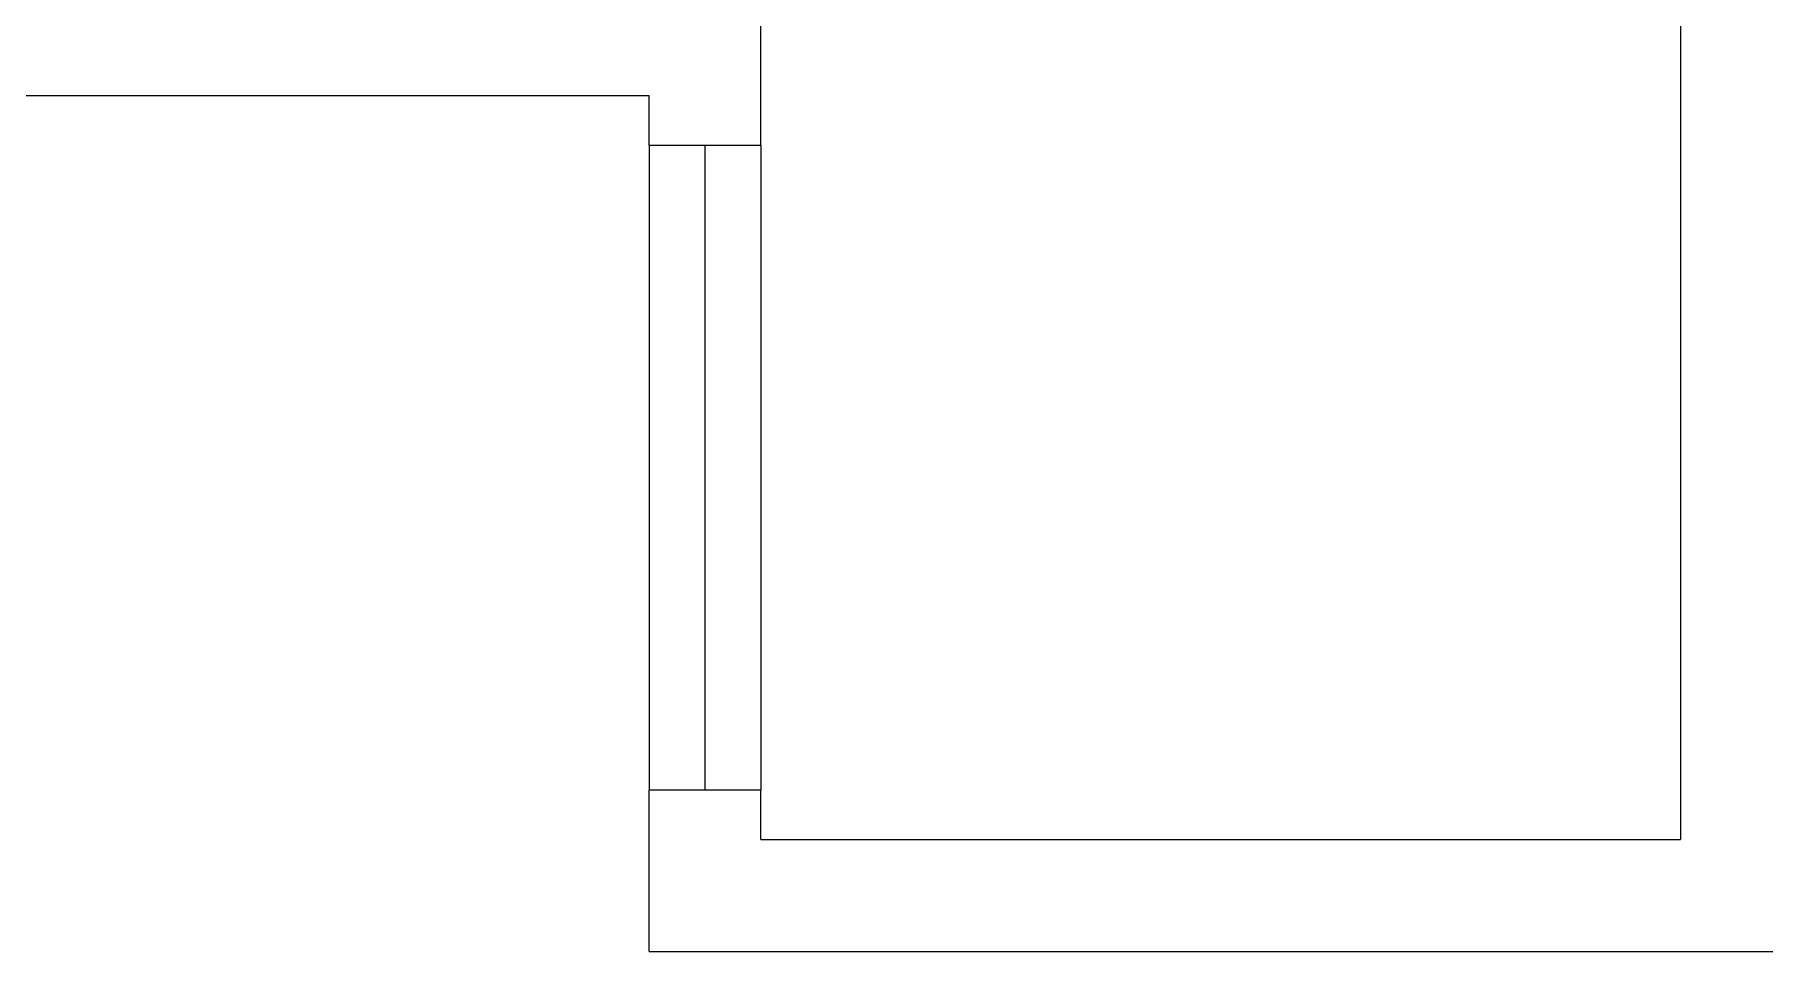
# Model space of a CAD drawing. Header units: millimetres. Extents: x 0 to 11.7, y 0 to 17.
# Drawn here: x 2.213 to 4.426, y 11.701 to 12.875 of the extents above; entities that cross this region are included whole.
import ezdxf

# ---------------------------------------------------------------- set-up
doc = ezdxf.new("R2010")
doc.units = ezdxf.units.MM
doc.layers.add('_cerramiento', color=251, linetype='Continuous', lineweight=25)
doc.layers.add('_puertas', color=44, linetype='Continuous', lineweight=5)
doc.layers.add('_mobiliario', color=7, linetype='Continuous', lineweight=5, true_color=0x9e9e9e)

msp = doc.modelspace()

# ---------------------------------------------------------------- linework, layer by layer
at = {"layer": '_cerramiento'}
for p, q in [((4.3189, 16.734), (4.3189, 11.8445)), ((3.1424, 12.7326), (3.1424, 12.9395)), ((2.9994, 12.7326), (2.9994, 12.7965)), ((2.9994, 11.7015), (2.9994, 11.9076)), ((3.1424, 11.8445), (3.1424, 11.9076)), ((3.1424, 11.8445), (4.3189, 11.8445)), ((2.9994, 11.7015), (4.3904, 11.7015)), ((4.3904, 11.7015), (5.3811, 11.7015))]:
    msp.add_line(p, q, dxfattribs=at)
for points in [[(1.5994, 12.7326), (1.5994, 12.7965), (2.9994, 12.7965)], [(2.9994, 12.7326), (2.9994, 12.7965)], [(2.9994, 11.7965), (2.9994, 11.9076)]]:
    msp.add_lwpolyline(points, dxfattribs=at)
at = {"layer": '_mobiliario'}
for points in [[(2.9994, 12.7326), (2.9994, 11.9076)], [(3.1424, 12.7326), (3.1424, 11.9076)]]:
    msp.add_lwpolyline(points, dxfattribs=at)
at = {"layer": '_puertas'}
for p, q in [((3.1424, 12.7326), (2.9994, 12.7326)), ((3.1424, 11.9076), (2.9994, 11.9076))]:
    msp.add_line(p, q, dxfattribs=at)
msp.add_lwpolyline([(3.0709, 11.9076), (3.0709, 12.7326)], dxfattribs=at)

doc.saveas('drawing.dxf')
